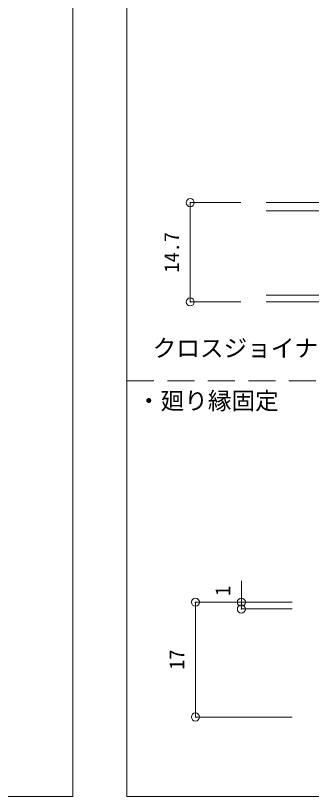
# Model space of a CAD drawing. Units: millimetres on the paper, enlarged 10 times, with parts at other scales. Extents: x -1950 to 1950, y -1347 to 1325.
# Drawn here: x -652 to -433, y -540 to 38 of the extents above; entities that cross this region are included whole.
import ezdxf
from ezdxf.enums import TextEntityAlignment as Align

# ---------------------------------------------------------------- set-up
doc = ezdxf.new("R2010")
doc.units = ezdxf.units.MM
doc.header["$LTSCALE"] = 10
doc.header["$PDMODE"] = 32
doc.header["$PDSIZE"] = 6
doc.linetypes.add('DASHED2', pattern=[3, 2, -1])
for name, color, linetype, lineweight in [('1-2_野縁受け', 3, 'Continuous', 18), ('1-5_寸法', 4, 'Continuous', 9), ('1-6_文字', 7, 'Continuous', 18), ('F-3_野縁', 3, 'Continuous', 18)]:
    doc.layers.add(name, color=color, linetype=linetype, lineweight=lineweight)
doc.styles.add('ＭＳ ゴシック', font='')
doc.styles.get('ＭＳ ゴシック').set_extended_font_data('MS Gothic')

msp = doc.modelspace()

# ---------------------------------------------------------------- linework, layer by layer
at = {"layer": '1-2_野縁受け'}
for p, q in [((-393.27, -100.36), (-466.91, -100.36)), ((-466.91, -106.36), (-393.27, -106.36)), ((-466.91, -168.86), (-340.77, -168.86)), ((-466.91, -173.86), (-340.77, -173.86))]:
    msp.add_line(p, q, dxfattribs=at)
at = {"layer": '1-5_寸法'}
for p, q in [((-523.05, -100.36), (-523.05, -173.86)), ((-523.05, -100.36), (-485.55, -100.36)), ((-523.05, -173.86), (-485.55, -173.86)), ((-485.15, -380.46), (-485.15, -401.23)), ((-519.18, -396.23), (-481.28, -396.23)), ((-519.18, -396.23), (-519.18, -481.23)), ((-485.15, -396.23), (-447.65, -396.23)), ((-485.15, -401.23), (-447.65, -401.23)), ((-519.18, -481.23), (-447.65, -481.23))]:
    msp.add_line(p, q, dxfattribs=at)
at = {"layer": '1-5_寸法', "color": 7}
for p in [(-523.05, -100.36), (-523.05, -173.86), (-519.18, -396.23), (-485.15, -396.23), (-485.15, -401.23), (-519.18, -481.23)]:
    msp.add_point(p, dxfattribs=at)
at = {"layer": 'F-3_野縁'}
for p in [(-570, 396.37), (-20, -540)]:
    msp.add_line(p, (-570, -540), dxfattribs=at)
at = {"layer": 'F-3_野縁', "linetype": 'DASHED2'}
msp.add_line((-570, -232.35), (-20, -232.35), dxfattribs=at)
at = {"layer": 'F-3_野縁'}
msp.add_lwpolyline([(-610, 396.37), (-610, -540), (-1910, -540)], dxfattribs=at)

# ---------------------------------------------------------------- texts
at = {"layer": '1-5_寸法', "style": 'ＭＳ ゴシック'}
for s, p in [('14.7', (-528.05, -152.11)), ('1', (-490.15, -391.52)), ('17', (-524.18, -446.23))]:
    msp.add_text(s, height=11, rotation=90, dxfattribs=at).set_placement(p, align=Align.BOTTOM_LEFT)
at = {"layer": '1-6_文字', "style": 'ＭＳ ゴシック'}
for s, p in [('クロスジョイナー', (-550.85, -218.35)), ('・廻り縁固定', (-562.5, -257.35))]:
    msp.add_text(s, height=12.83, dxfattribs=at).set_placement(p, align=Align.BOTTOM_LEFT)

doc.saveas('drawing.dxf')
